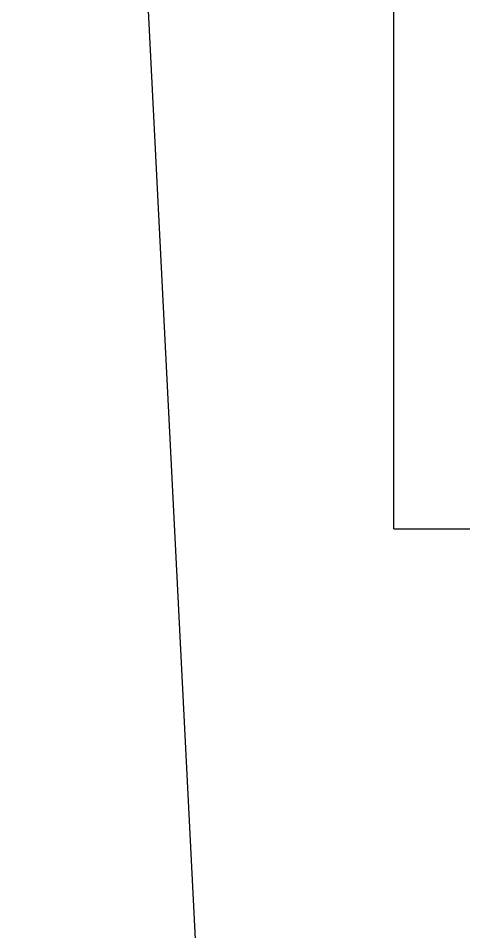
# Model space of a CAD drawing. Extents: x 28 to 300, y 18 to 330.
# Drawn here: x 225.283 to 225.689, y 191.082 to 191.915 of the extents above; entities that cross this region are included whole.
import ezdxf

# ---------------------------------------------------------------- set-up
doc = ezdxf.new("R2010")
doc.units = 0
doc.layers.add('MECHANICAL14', color=56, linetype='CONTINUOUS')
doc.layers.add('TOPOVERLAY', color=2, linetype='CONTINUOUS')

msp = doc.modelspace()

# ---------------------------------------------------------------- linework, layer by layer
at = {"layer": 'MECHANICAL14'}
for p, q in [((225.28311, 194.25673), (225.48368, 190.29914)), ((225.62562, 191.44932), (225.62562, 193.47792)), ((225.62562, 191.44932), (225.7115, 191.44932))]:
    msp.add_line(p, q, dxfattribs=at)
at = {"layer": 'TOPOVERLAY'}
for p, q in [((225.28311, 194.25673), (225.48368, 190.29914)), ((225.62562, 191.44932), (225.62562, 193.47792)), ((225.62562, 191.44932), (225.7115, 191.44932))]:
    msp.add_line(p, q, dxfattribs=at)

doc.saveas('drawing.dxf')
